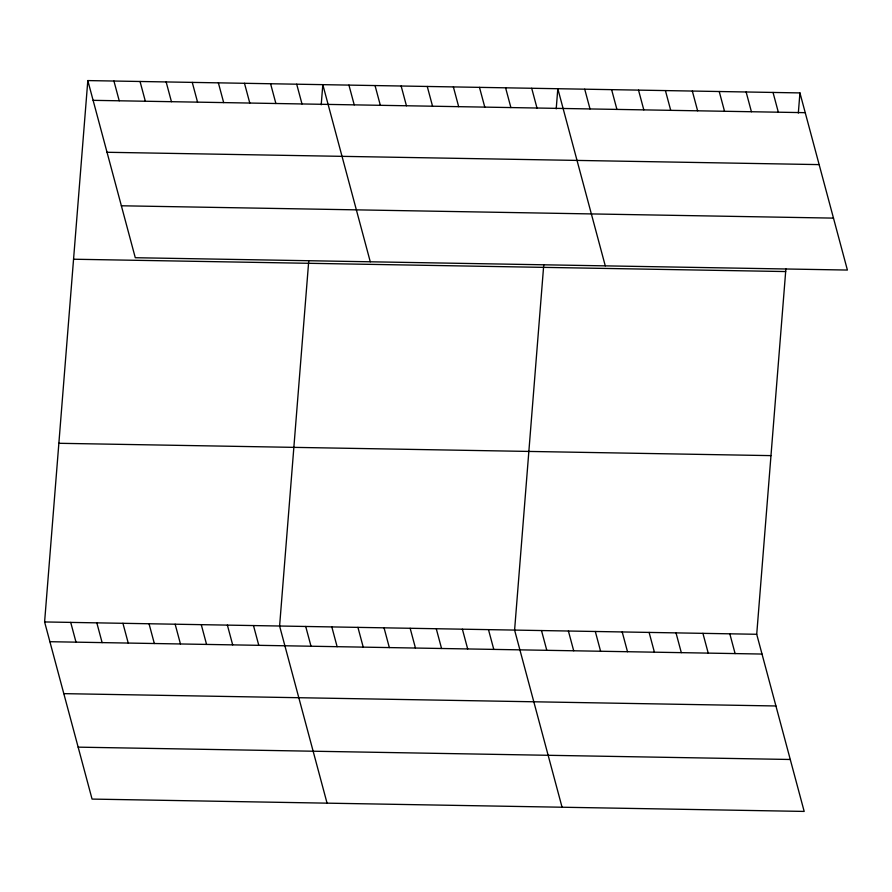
<?xml version="1.0" encoding="UTF-8"?>
<svg xmlns="http://www.w3.org/2000/svg" width="892" height="892" viewBox="0 0 892 892"><rect width="100%" height="100%" fill="white"/><g stroke="black" fill="none" stroke-linecap="round" stroke-linejoin="round"><path stroke-width="1.34" d="M785.885 268.871L756.717 634.279L804.183 811.419L92.066 799.087L44.6 621.947L87.817 80.581L799.934 92.913L847.4 270.053L135.283 257.721L87.817 80.581M308.766 260.609L279.597 626.017L327.063 803.157M321.209 104.799L322.815 84.651L370.28 261.791M543.763 264.679L514.595 630.087L562.06 807.227M556.207 108.869L557.812 88.721L605.278 265.861M798.329 113.061L799.934 92.913M93.114 100.339L805.231 112.671M107.029 152.276L819.146 164.607M121.368 205.784L833.485 218.116M73.557 259.226L785.674 271.558M58.861 443.291L770.978 455.622M44.6 621.947L756.717 634.279M49.896 641.705L762.013 654.048M63.811 693.642L775.928 705.973M78.15 747.15L790.267 759.482M773.029 92.445L778.326 112.214M746.125 91.976L751.421 111.745M719.231 91.508L724.527 111.277M692.326 91.051L697.622 110.809M665.421 90.583L670.717 110.34M638.516 90.114L643.812 109.883M611.622 89.646L616.918 109.415M584.717 89.178L590.013 108.947M729.812 633.811L735.108 653.58M702.918 633.342L708.215 653.111M531.699 88.263L536.995 108.032M676.013 632.885L681.31 652.643M505.597 87.817L510.893 107.575M649.108 632.417L654.405 652.175M479.483 87.36L484.78 107.129M622.203 631.949L627.5 651.717M453.37 86.903L458.666 106.672M595.31 631.48L600.595 651.249M427.257 86.457L432.553 106.226M568.405 631.012L573.701 650.781M401.144 86L406.44 105.769M541.5 630.555L546.796 650.313M375.041 85.554L380.338 105.312M348.928 85.097L354.224 104.866M488.482 629.629L493.778 649.398M462.379 629.183L467.676 648.941M296.702 84.194L301.998 103.963M436.266 628.726L441.562 648.495M270.588 83.748L275.884 103.505M410.153 628.28L415.449 648.038M244.486 83.291L249.782 103.059M384.039 627.823L389.336 647.592M218.373 82.833L223.669 102.602M357.926 627.366L363.222 647.135M192.259 82.387L197.556 102.156M331.824 626.92L337.12 646.689M166.146 81.93L171.442 101.699M305.711 626.463L311.007 646.232M140.044 81.484L145.34 101.242M113.931 81.027L119.227 100.796M253.484 625.56L258.78 645.329M227.382 625.114L232.678 644.871M201.269 624.656L206.565 644.425M175.155 624.21L180.452 643.968M149.042 623.753L154.338 643.522M122.929 623.296L128.225 643.065M96.827 622.85L102.123 642.619M70.713 622.393L76.01 642.162"/></g></svg>
